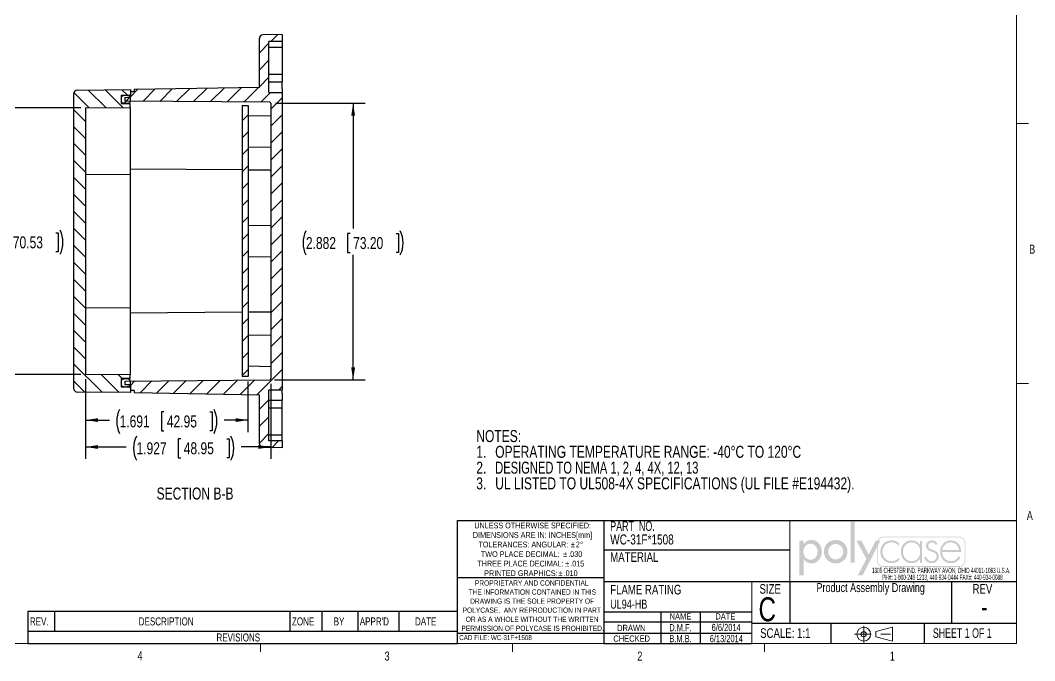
# Model space of a CAD drawing. Header units: inches. Extents: x 0.3 to 21.8, y 0.2 to 16.9.
# Drawn here: x 11.15 to 21.71, y 0.23 to 6.9 of the extents above; entities that cross this region are included whole.
import ezdxf

# ---------------------------------------------------------------- set-up
doc = ezdxf.new("R2010")
doc.units = ezdxf.units.IN
doc.header["$MEASUREMENT"] = 0
doc.linetypes.add('CENTERX2', pattern=[0.8, 0.5, -0.1, 0.1, -0.1])
doc.layers.add('FORMAT', color=7, linetype='Continuous')
doc.layers.add('SLD-0', color=7, linetype='Continuous')
doc.styles.add('SLDTEXTSTYLE0', font='TXT', dxfattribs={"width": 0.525406})
doc.styles.add('SLDTEXTSTYLE1', font='TXT', dxfattribs={"width": 0.75})
doc.styles.add('SLDTEXTSTYLE2', font='TXT', dxfattribs={"width": 0.694444})
doc.styles.add('SLDTEXTSTYLE3', font='TXT', dxfattribs={"width": 0.6875})
doc.dimstyles.new('SLDDIMSTYLE1', dxfattribs={"dimtxt": 0.125, "dimasz": 0.13, "dimexe": 0, "dimexo": 0.0625, "dimgap": 0.03125, "dimtad": 0, "dimtih": 1, "dimtoh": 1, "dimdec": 3, "dimrnd": 1e-09, "dimzin": 12, "dimdsep": 46, "dimtxsty": 'SLDTEXTSTYLE1', "dimsah": 1, "dimcen": 0.09, "dimadec": 0, "dimazin": 3, "dimtfac": 1, "dimtdec": 3, "dimtofl": 0, "dimtmove": 0, "dimatfit": 3, "dimfxl": 0, "dimfrac": 2, "dimtolj": 1, "dimtzin": 12, "dimarcsym": 0})

# ---------------------------------------------------------------- blocks, each defined once
blk = doc.blocks.new('ThirdAngleProjectionBlock')
at = {"color": 7, "linetype": 'CENTERX2', "lineweight": 0}
for p, q in [((0.275, 0.506), (0.275, 0)), ((0, 0.253), (1.202, 0.253))]:
    blk.add_line(p, q, dxfattribs=at)
at = {"color": 7, "linetype": 'Continuous', "lineweight": 0}
for p, q in [((0.632, 0.332), (1.13, 0.459)), ((0.632, 0.332), (0.632, 0.174)), ((1.13, 0.459), (1.13, 0.048)), ((0.632, 0.174), (1.13, 0.048))]:
    blk.add_line(p, q, dxfattribs=at)
for radius in [0.206, 0.0789]:
    blk.add_circle((0.275, 0.253), radius, dxfattribs=at)
blk = doc.blocks.new('SW_NOTE_0')
at = {"color": 0, "linetype": 'Continuous', "lineweight": 0, "char_height": 0.055, "attachment_point": 2, "style": 'SLDTEXTSTYLE0'}
for s, insert in [('1305 CHESTER IND. PARKWAY AVON, OHIO 44011-1083 U.S.A.', (0.742, 0.071)), ('PH#: 1-800-248-1233, 440-934-0444 FAX#: 440-934-0088', (0.756, 0))]:
    blk.add_mtext(s, dxfattribs=dict(at, insert=insert))
blk = doc.blocks.new('Block4')
at = {"linetype": 'Continuous'}
blk.add_hatch(color=7, dxfattribs=at).paths.add_polyline_path([(1.559, 0.355), (1.559, 1.505), (1.44, 1.505), (1.44, 0.355)], flags=0)
h = blk.add_hatch(color=7, dxfattribs=at)
edge = h.paths.add_edge_path(flags=0)
edge.add_spline(control_points=[(0.122, 0.452), (0.17, 0.382), (0.245, 0.334), (0.333, 0.334)], knot_values=[4, 4, 4, 4, 5, 5, 5, 5], weights=[1, 1, 1, 1], degree=3, periodic=0)
edge.add_spline(control_points=[(0.333, 0.334), (0.523, 0.334), (0.629, 0.492), (0.629, 0.669)], knot_values=[3, 3, 3, 3, 4, 4, 4, 4], weights=[1, 1, 1, 1], degree=3, periodic=0)
edge.add_spline(control_points=[(0.629, 0.669), (0.629, 0.839), (0.517, 0.994), (0.338, 0.994)], knot_values=[2, 2, 2, 2, 3, 3, 3, 3], weights=[1, 1, 1, 1], degree=3, periodic=0)
edge.add_spline(control_points=[(0.338, 0.994), (0.245, 0.994), (0.171, 0.946), (0.122, 0.872)], knot_values=[1, 1, 1, 1, 2, 2, 2, 2], weights=[1, 1, 1, 1], degree=3, periodic=0)
edge.add_line((0.122, 0.872), (0.119, 0.872))
edge.add_line((0.119, 0.872), (0.119, 0.975))
edge.add_line((0.119, 0.975), (0, 0.975))
edge.add_line((0, 0.975), (0, 0))
edge.add_line((0, 0), (0.119, 0))
edge.add_line((0.119, 0), (0.119, 0.452))
edge.add_line((0.119, 0.452), (0.122, 0.452))
edge = h.paths.add_edge_path(flags=0)
edge.add_spline(control_points=[(0.113, 0.665), (0.113, 0.78), (0.185, 0.888), (0.309, 0.888), (0.437, 0.888), (0.51, 0.786), (0.51, 0.665)], knot_values=[0, 0, 0, 0, 1, 1, 1, 2, 2, 2, 2], weights=[1, 1, 1, 1, 1, 1, 1], degree=3, periodic=0)
edge.add_spline(control_points=[(0.51, 0.665), (0.51, 0.543), (0.439, 0.44), (0.309, 0.44), (0.183, 0.44), (0.113, 0.549), (0.113, 0.665)], knot_values=[2, 2, 2, 2, 3, 3, 3, 4, 4, 4, 4], weights=[1, 1, 1, 1, 1, 1, 1], degree=3, periodic=0)
h = blk.add_hatch(color=7, dxfattribs=at)
edge = h.paths.add_edge_path(flags=0)
edge.add_spline(control_points=[(0.69, 0.664), (0.69, 0.477), (0.836, 0.334), (1.022, 0.334), (1.207, 0.334), (1.353, 0.477), (1.353, 0.664)], knot_values=[0, 0, 0, 0, 1, 1, 1, 2, 2, 2, 2], weights=[1, 1, 1, 1, 1, 1, 1], degree=3, periodic=0)
edge.add_spline(control_points=[(1.353, 0.664), (1.353, 0.851), (1.207, 0.994), (1.022, 0.994), (0.836, 0.994), (0.69, 0.851), (0.69, 0.664)], knot_values=[2, 2, 2, 2, 3, 3, 3, 4, 4, 4, 4], weights=[1, 1, 1, 1, 1, 1, 1], degree=3, periodic=0)
edge = h.paths.add_edge_path(flags=0)
edge.add_spline(control_points=[(1.234, 0.664), (1.234, 0.547), (1.139, 0.448), (1.022, 0.448), (0.904, 0.448), (0.81, 0.547), (0.81, 0.664)], knot_values=[0, 0, 0, 0, 1, 1, 1, 2, 2, 2, 2], weights=[1, 1, 1, 1, 1, 1, 1], degree=3, periodic=0)
edge.add_spline(control_points=[(0.81, 0.664), (0.81, 0.782), (0.904, 0.88), (1.022, 0.88), (1.139, 0.88), (1.234, 0.782), (1.234, 0.664)], knot_values=[2, 2, 2, 2, 3, 3, 3, 4, 4, 4, 4], weights=[1, 1, 1, 1, 1, 1, 1], degree=3, periodic=0)
h = blk.add_hatch(color=7, dxfattribs=at)
edge = h.paths.add_edge_path(flags=0)
edge.add_spline(control_points=[(4.669, 0.413), (4.669, 0.316), (4.59, 0.237), (4.493, 0.237)], knot_values=[7, 7, 7, 7, 8, 8, 8, 8], weights=[1, 1, 1, 1], degree=3, periodic=0)
edge.add_line((4.493, 0.237), (2.356, 0.237))
edge.add_spline(control_points=[(2.356, 0.237), (2.259, 0.237), (2.18, 0.316), (2.18, 0.413)], knot_values=[1, 1, 1, 1, 2, 2, 2, 2], weights=[1, 1, 1, 1], degree=3, periodic=0)
edge.add_line((2.18, 0.413), (2.18, 0.781))
edge.add_line((2.18, 0.781), (1.778, 0))
edge.add_line((1.778, 0), (1.643, 0))
edge.add_line((1.643, 0), (1.887, 0.461))
edge.add_line((1.887, 0.461), (1.603, 0.975))
edge.add_line((1.603, 0.975), (1.742, 0.975))
edge.add_line((1.742, 0.975), (1.952, 0.582))
edge.add_line((1.952, 0.582), (2.146, 0.975))
edge.add_line((2.146, 0.975), (2.192, 0.975))
edge.add_spline(control_points=[(2.192, 0.975), (2.218, 1.041), (2.282, 1.087), (2.356, 1.087)], knot_values=[3.233464, 3.233464, 3.233464, 3.233464, 4, 4, 4, 4], weights=[1, 1, 1, 1], degree=3, periodic=0)
edge.add_line((2.356, 1.087), (4.493, 1.087))
edge.add_spline(control_points=[(4.493, 1.087), (4.59, 1.087), (4.669, 1.008), (4.669, 0.911)], knot_values=[5, 5, 5, 5, 6, 6, 6, 6], weights=[1, 1, 1, 1], degree=3, periodic=0)
edge.add_line((4.669, 0.911), (4.669, 0.413))
edge = h.paths.add_edge_path(flags=0)
edge.add_line((2.215, 0.975), (2.28, 0.975))
edge.add_line((2.28, 0.975), (2.201, 0.821))
edge.add_line((2.201, 0.821), (2.201, 0.413))
edge.add_spline(control_points=[(2.201, 0.413), (2.201, 0.327), (2.271, 0.258), (2.356, 0.258)], knot_values=[2, 2, 2, 2, 3, 3, 3, 3], weights=[1, 1, 1, 1], degree=3, periodic=0)
edge.add_line((2.356, 0.258), (4.493, 0.258))
edge.add_spline(control_points=[(4.493, 0.258), (4.579, 0.258), (4.649, 0.327), (4.649, 0.413)], knot_values=[4, 4, 4, 4, 5, 5, 5, 5], weights=[1, 1, 1, 1], degree=3, periodic=0)
edge.add_line((4.649, 0.413), (4.649, 0.911))
edge.add_spline(control_points=[(4.649, 0.911), (4.649, 0.997), (4.579, 1.066), (4.493, 1.066)], knot_values=[6, 6, 6, 6, 7, 7, 7, 7], weights=[1, 1, 1, 1], degree=3, periodic=0)
edge.add_line((4.493, 1.066), (2.356, 1.066))
edge.add_spline(control_points=[(2.356, 1.066), (2.293, 1.066), (2.239, 1.029), (2.215, 0.975)], knot_values=[0, 0, 0, 0, 0.732403, 0.732403, 0.732403, 0.732403], weights=[1, 1, 1, 1], degree=3, periodic=0)
h = blk.add_hatch(color=7, dxfattribs=at)
edge = h.paths.add_edge_path(flags=0)
edge.add_spline(control_points=[(2.806, 0.905), (2.745, 0.957), (2.672, 0.98), (2.593, 0.98)], knot_values=[8, 8, 8, 8, 9, 9, 9, 9], weights=[1, 1, 1, 1], degree=3, periodic=0)
edge.add_spline(control_points=[(2.593, 0.98), (2.413, 0.98), (2.278, 0.84), (2.278, 0.662)], knot_values=[7, 7, 7, 7, 8, 8, 8, 8], weights=[1, 1, 1, 1], degree=3, periodic=0)
edge.add_spline(control_points=[(2.278, 0.662), (2.278, 0.484), (2.41, 0.342), (2.592, 0.342)], knot_values=[6, 6, 6, 6, 7, 7, 7, 7], weights=[1, 1, 1, 1], degree=3, periodic=0)
edge.add_spline(control_points=[(2.592, 0.342), (2.674, 0.342), (2.752, 0.372), (2.814, 0.427)], knot_values=[5, 5, 5, 5, 6, 6, 6, 6], weights=[1, 1, 1, 1], degree=3, periodic=0)
edge.add_line((2.814, 0.427), (2.814, 0.507))
edge.add_spline(control_points=[(2.814, 0.507), (2.759, 0.44), (2.676, 0.398), (2.589, 0.398)], knot_values=[3, 3, 3, 3, 4, 4, 4, 4], weights=[1, 1, 1, 1], degree=3, periodic=0)
edge.add_spline(control_points=[(2.589, 0.398), (2.445, 0.398), (2.337, 0.523), (2.337, 0.662)], knot_values=[2, 2, 2, 2, 3, 3, 3, 3], weights=[1, 1, 1, 1], degree=3, periodic=0)
edge.add_spline(control_points=[(2.337, 0.662), (2.337, 0.802), (2.446, 0.925), (2.59, 0.925)], knot_values=[1, 1, 1, 1, 2, 2, 2, 2], weights=[1, 1, 1, 1], degree=3, periodic=0)
edge.add_spline(control_points=[(2.59, 0.925), (2.678, 0.925), (2.748, 0.889), (2.806, 0.825)], knot_values=[0, 0, 0, 0, 1, 1, 1, 1], weights=[1, 1, 1, 1], degree=3, periodic=0)
edge.add_line((2.806, 0.825), (2.806, 0.905))
h = blk.add_hatch(color=7, dxfattribs=at)
edge = h.paths.add_edge_path(flags=0)
edge.add_spline(control_points=[(3.392, 0.861), (3.34, 0.938), (3.25, 0.98), (3.156, 0.98)], knot_values=[6, 6, 6, 6, 7, 7, 7, 7], weights=[1, 1, 1, 1], degree=3, periodic=0)
edge.add_spline(control_points=[(3.156, 0.98), (2.972, 0.98), (2.857, 0.844), (2.857, 0.665)], knot_values=[5, 5, 5, 5, 6, 6, 6, 6], weights=[1, 1, 1, 1], degree=3, periodic=0)
edge.add_spline(control_points=[(2.857, 0.665), (2.857, 0.486), (2.973, 0.342), (3.159, 0.342)], knot_values=[4, 4, 4, 4, 5, 5, 5, 5], weights=[1, 1, 1, 1], degree=3, periodic=0)
edge.add_spline(control_points=[(3.159, 0.342), (3.249, 0.342), (3.347, 0.387), (3.392, 0.465)], knot_values=[3, 3, 3, 3, 4, 4, 4, 4], weights=[1, 1, 1, 1], degree=3, periodic=0)
edge.add_line((3.392, 0.465), (3.395, 0.465))
edge.add_line((3.395, 0.465), (3.395, 0.355))
edge.add_line((3.395, 0.355), (3.454, 0.355))
edge.add_line((3.454, 0.355), (3.454, 0.967))
edge.add_line((3.454, 0.967), (3.395, 0.967))
edge.add_line((3.395, 0.967), (3.395, 0.861))
edge.add_line((3.395, 0.861), (3.392, 0.861))
edge = h.paths.add_edge_path(flags=0)
edge.add_spline(control_points=[(3.398, 0.672), (3.398, 0.525), (3.314, 0.397), (3.157, 0.397), (3.009, 0.397), (2.916, 0.525), (2.916, 0.665)], knot_values=[0, 0, 0, 0, 1, 1, 1, 2, 2, 2, 2], weights=[1, 1, 1, 1, 1, 1, 1], degree=3, periodic=0)
edge.add_spline(control_points=[(2.916, 0.665), (2.916, 0.798), (3.013, 0.925), (3.153, 0.925), (3.302, 0.925), (3.398, 0.814), (3.398, 0.672)], knot_values=[2, 2, 2, 2, 3, 3, 3, 4, 4, 4, 4], weights=[1, 1, 1, 1, 1, 1, 1], degree=3, periodic=0)
h = blk.add_hatch(color=7, dxfattribs=at)
edge = h.paths.add_edge_path(flags=0)
edge.add_spline(control_points=[(3.731, 0.98), (3.793, 0.98), (3.861, 0.939), (3.887, 0.882)], knot_values=[11, 11, 11, 11, 12, 12, 12, 12], weights=[1, 1, 1, 1], degree=3, periodic=0)
edge.add_line((3.887, 0.882), (3.836, 0.856))
edge.add_spline(control_points=[(3.836, 0.856), (3.816, 0.898), (3.776, 0.925), (3.728, 0.925)], knot_values=[0, 0, 0, 0, 1, 1, 1, 1], weights=[1, 1, 1, 1], degree=3, periodic=0)
edge.add_spline(control_points=[(3.728, 0.925), (3.677, 0.925), (3.624, 0.882), (3.624, 0.829)], knot_values=[1, 1, 1, 1, 2, 2, 2, 2], weights=[1, 1, 1, 1], degree=3, periodic=0)
edge.add_spline(control_points=[(3.624, 0.829), (3.624, 0.682), (3.922, 0.754), (3.922, 0.533)], knot_values=[2, 2, 2, 2, 3, 3, 3, 3], weights=[1, 1, 1, 1], degree=3, periodic=0)
edge.add_spline(control_points=[(3.922, 0.533), (3.922, 0.42), (3.834, 0.342), (3.724, 0.342)], knot_values=[3, 3, 3, 3, 4, 4, 4, 4], weights=[1, 1, 1, 1], degree=3, periodic=0)
edge.add_spline(control_points=[(3.724, 0.342), (3.622, 0.342), (3.539, 0.404), (3.514, 0.503)], knot_values=[4, 4, 4, 4, 5, 5, 5, 5], weights=[1, 1, 1, 1], degree=3, periodic=0)
edge.add_line((3.514, 0.503), (3.572, 0.522))
edge.add_spline(control_points=[(3.572, 0.522), (3.595, 0.449), (3.644, 0.397), (3.724, 0.397)], knot_values=[6, 6, 6, 6, 7, 7, 7, 7], weights=[1, 1, 1, 1], degree=3, periodic=0)
edge.add_spline(control_points=[(3.724, 0.397), (3.801, 0.397), (3.862, 0.458), (3.862, 0.535)], knot_values=[7, 7, 7, 7, 8, 8, 8, 8], weights=[1, 1, 1, 1], degree=3, periodic=0)
edge.add_spline(control_points=[(3.862, 0.535), (3.862, 0.611), (3.804, 0.635), (3.743, 0.656)], knot_values=[8, 8, 8, 8, 9, 9, 9, 9], weights=[1, 1, 1, 1], degree=3, periodic=0)
edge.add_spline(control_points=[(3.743, 0.656), (3.659, 0.686), (3.564, 0.722), (3.564, 0.825)], knot_values=[9, 9, 9, 9, 10, 10, 10, 10], weights=[1, 1, 1, 1], degree=3, periodic=0)
edge.add_spline(control_points=[(3.564, 0.825), (3.564, 0.918), (3.642, 0.98), (3.731, 0.98)], knot_values=[10, 10, 10, 10, 11, 11, 11, 11], weights=[1, 1, 1, 1], degree=3, periodic=0)
h = blk.add_hatch(color=7, dxfattribs=at)
edge = h.paths.add_edge_path(flags=0)
edge.add_spline(control_points=[(4.554, 0.656), (4.555, 0.832), (4.445, 0.98), (4.26, 0.98)], knot_values=[6, 6, 6, 6, 7, 7, 7, 7], weights=[1, 1, 1, 1], degree=3, periodic=0)
edge.add_spline(control_points=[(4.26, 0.98), (4.081, 0.98), (3.963, 0.833), (3.963, 0.662)], knot_values=[5, 5, 5, 5, 6, 6, 6, 6], weights=[1, 1, 1, 1], degree=3, periodic=0)
edge.add_spline(control_points=[(3.963, 0.662), (3.963, 0.489), (4.078, 0.342), (4.26, 0.342)], knot_values=[4, 4, 4, 4, 5, 5, 5, 5], weights=[1, 1, 1, 1], degree=3, periodic=0)
edge.add_spline(control_points=[(4.26, 0.342), (4.38, 0.342), (4.478, 0.401), (4.534, 0.507)], knot_values=[3, 3, 3, 3, 4, 4, 4, 4], weights=[1, 1, 1, 1], degree=3, periodic=0)
edge.add_line((4.534, 0.507), (4.484, 0.537))
edge.add_spline(control_points=[(4.484, 0.537), (4.44, 0.454), (4.363, 0.398), (4.268, 0.398)], knot_values=[1, 1, 1, 1, 2, 2, 2, 2], weights=[1, 1, 1, 1], degree=3, periodic=0)
edge.add_spline(control_points=[(4.268, 0.398), (4.126, 0.398), (4.019, 0.501), (4.023, 0.656)], knot_values=[0, 0, 0, 0, 1, 1, 1, 1], weights=[1, 1, 1, 1], degree=3, periodic=0)
edge.add_line((4.023, 0.656), (4.554, 0.656))
edge = h.paths.add_edge_path(flags=0)
edge.add_spline(control_points=[(4.023, 0.712), (4.033, 0.827), (4.136, 0.925), (4.261, 0.925)], knot_values=[1, 1, 1, 1, 2, 2, 2, 2], weights=[1, 1, 1, 1], degree=3, periodic=0)
edge.add_spline(control_points=[(4.261, 0.925), (4.387, 0.925), (4.48, 0.824), (4.494, 0.712)], knot_values=[0, 0, 0, 0, 1, 1, 1, 1], weights=[1, 1, 1, 1], degree=3, periodic=0)
edge.add_line((4.494, 0.712), (4.023, 0.712))
blk = doc.blocks.new('POLYCASE LOGO')
at = {"color": 7, "linetype": 'Continuous', "xscale": 0.37, "yscale": 0.37, "zscale": 0.37}
blk.add_blockref('Block4', (0.101, -0.571), dxfattribs=at)
at = {"color": 7, "linetype": 'Continuous', "lineweight": 0}
blk.add_blockref('SW_NOTE_0', (0.835, -0.564), dxfattribs=at)
blk = doc.blocks.new('SW_NOTE_1')
at = {"layer": 'SLD-0', "color": 0, "char_height": 0.125, "attachment_point": 1}
for s, insert, style in [('NOTES:', (0, 0.161), 'SLDTEXTSTYLE1'), ('1.', (0, -0.003), 'SLDTEXTSTYLE1'), ('OPERATING TEMPERATURE RANGE: -40°C TO 120°C', (0.197, -0.003), 'SLDTEXTSTYLE1'), ('2.', (0, -0.168), 'SLDTEXTSTYLE1'), ('DESIGNED TO NEMA 1, 2, 4, 4X, 12, 13', (0.197, -0.168), 'SLDTEXTSTYLE2'), ('3.', (0, -0.332), 'SLDTEXTSTYLE1'), ('UL LISTED TO UL508-4X SPECIFICATIONS (UL FILE #E194432).', (0.197, -0.332), 'SLDTEXTSTYLE1')]:
    blk.add_mtext(s, dxfattribs=dict(at, insert=insert, style=style))
blk = doc.blocks.new('SW_NOTE_2')
at = {"layer": 'FORMAT', "color": 0, "char_height": 0.06, "attachment_point": 2, "style": 'SLDTEXTSTYLE1'}
for s, insert in [('UNLESS OTHERWISE SPECIFIED:', (0.567, 0.077)), ('DIMENSIONS ARE IN: INCHES[mm]', (0.565, -0.022)), ('TOLERANCES: ANGULAR:', (0.47, -0.121)), ('%%p', (0.986, -0.121)), ('2', (1.037, -0.121)), ('%%d', (1.077, -0.121)), ('TWO PLACE DECIMAL:', (0.437, -0.221)), ('%%p', (0.905, -0.221)), ('.030', (1.01, -0.221)), ('THREE PLACE DECIMAL:', (0.44, -0.32)), ('PRINTED GRAPHICS:', (0.444, -0.42)), ('.010', (0.962, -0.42)), ('%%p', (0.926, -0.32)), ('.015', (1.031, -0.32)), ('%%p', (0.857, -0.42))]:
    blk.add_mtext(s, dxfattribs=dict(at, insert=insert))
blk = doc.blocks.new('SW_NOTE_3')
at = {"layer": 'FORMAT', "color": 0, "char_height": 0.055, "attachment_point": 2, "style": 'SLDTEXTSTYLE1'}
for s, insert in [('PROPRIETARY AND CONFIDENTIAL', (0.583, 0.071)), ('THE INFORMATION CONTAINED IN THIS', (0.589, -0.023)), ('DRAWING IS THE SOLE PROPERTY OF', (0.587, -0.118)), ('POLYCASE.  ANY REPRODUCTION IN PART', (0.583, -0.212)), ('OR AS A WHOLE WITHOUT THE WRITTEN', (0.587, -0.307)), ('PERMISSION OF POLYCASE IS PROHIBITED.', (0.592, -0.401))]:
    blk.add_mtext(s, dxfattribs=dict(at, insert=insert))
blk = doc.blocks.new('SW_TABLEANNOTATION_1')
at = {"layer": 'SLD-0', "color": 0}
for p, q in [((0, 0), (0, -0.333)), ((4.472, 0), (0, 0)), ((0.278, 0), (0.278, -0.204)), ((2.729, 0), (2.729, -0.204)), ((3.062, 0), (3.062, -0.204)), ((3.435, 0), (3.435, -0.204)), ((3.863, 0), (3.863, -0.204)), ((4.472, -0.333), (4.472, 0)), ((0, -0.204), (4.472, -0.204)), ((0, -0.333), (4.472, -0.333))]:
    blk.add_line(p, q, dxfattribs=at)
at = {"layer": 'SLD-0', "color": 0, "attachment_point": 1, "style": 'SLDTEXTSTYLE1'}
for s, insert, char_height in [('REV.', (0.021, -0.06), 0.0833), ('DESCRIPTION', (1.154, -0.06), 0.08333), ('ZONE', (2.75, -0.06), 0.0833), ('BY', (3.184, -0.06), 0.0833), ("APPR'D", (3.456, -0.06), 0.0833), ('DATE', (4.031, -0.06), 0.0833), ('REVISIONS', (1.963, -0.227), 0.0833)]:
    blk.add_mtext(s, dxfattribs=dict(at, insert=insert, char_height=char_height))
blk = doc.blocks.new('_D_3')
at = {"layer": 'SLD-0', "color": 59}
for p, q in [((11.827, 3.165), (11.827, 2.334)), ((13.755, 3.117), (13.755, 2.334)), ((12.817, 2.545), (12.792, 2.545)), ((12.792, 2.545), (12.792, 2.347)), ((13.296, 2.545), (13.321, 2.545)), ((13.321, 2.545), (13.321, 2.347)), ((11.827, 2.459), (12.251, 2.459)), ((13.755, 2.459), (13.446, 2.459)), ((12.792, 2.347), (12.817, 2.347)), ((13.321, 2.347), (13.296, 2.347))]:
    blk.add_line(p, q, dxfattribs=at)
for centre, start, end in [((12.606, 2.446), 153.4349, 206.5651), ((13.091, 2.446), 333.4349, 26.5651)]:
    blk.add_arc(centre, 0.279, start, end, dxfattribs=at)
for points in [[(11.827, 2.459), (11.957, 2.439), (11.957, 2.479)], [(13.755, 2.459), (13.625, 2.479), (13.625, 2.439)]]:
    blk.add_solid(points, dxfattribs=at)
at = {"layer": 'SLD-0', "color": 59, "char_height": 0.125, "attachment_point": 1, "style": 'SLDTEXTSTYLE1'}
for s, insert in [('1.927', (12.357, 2.508)), ('48.95', (12.849, 2.508))]:
    blk.add_mtext(s, dxfattribs=dict(at, insert=insert))
blk = doc.blocks.new('_D_4')
at = {"layer": 'SLD-0', "color": 59}
for p, q in [((13.805, 6.039), (14.738, 6.039)), ((14.613, 6.039), (14.613, 4.734)), ((14.581, 4.683), (14.555, 4.683)), ((14.555, 4.683), (14.555, 4.485)), ((15.06, 4.683), (15.085, 4.683)), ((15.085, 4.683), (15.085, 4.485)), ((14.555, 4.485), (14.581, 4.485)), ((14.613, 3.157), (14.613, 4.46)), ((15.085, 4.485), (15.06, 4.485)), ((13.795, 3.157), (14.738, 3.157))]:
    blk.add_line(p, q, dxfattribs=at)
for centre, start, end in [((14.37, 4.584), 153.4349, 206.5651), ((14.855, 4.584), 333.4349, 26.5651)]:
    blk.add_arc(centre, 0.279, start, end, dxfattribs=at)
for points in [[(14.613, 6.039), (14.593, 5.909), (14.633, 5.909)], [(14.613, 3.157), (14.633, 3.287), (14.593, 3.287)]]:
    blk.add_solid(points, dxfattribs=at)
at = {"layer": 'SLD-0', "color": 59, "char_height": 0.125, "attachment_point": 1, "style": 'SLDTEXTSTYLE1'}
for s, insert in [('2.882', (14.121, 4.646)), ('73.20', (14.613, 4.646))]:
    blk.add_mtext(s, dxfattribs=dict(at, insert=insert))
blk = doc.blocks.new('_D_5')
at = {"layer": 'SLD-0'}
for p, q in [((11.777, 5.992), (10.944, 5.992)), ((11.069, 5.992), (11.069, 4.741)), ((11.038, 4.69), (11.012, 4.69)), ((11.012, 4.69), (11.012, 4.491)), ((11.517, 4.69), (11.542, 4.69)), ((11.542, 4.69), (11.542, 4.491)), ((11.012, 4.491), (11.038, 4.491)), ((11.069, 3.215), (11.069, 4.466)), ((11.542, 4.491), (11.517, 4.491)), ((11.777, 3.215), (10.944, 3.215))]:
    blk.add_line(p, q, dxfattribs=at)
for centre, start, end in [((10.827, 4.591), 153.4349, 206.5651), ((11.312, 4.591), 333.4349, 26.5651)]:
    blk.add_arc(centre, 0.279, start, end, dxfattribs=at)
for points in [[(11.069, 5.992), (11.049, 5.862), (11.089, 5.862)], [(11.069, 3.215), (11.089, 3.345), (11.049, 3.345)]]:
    blk.add_solid(points, dxfattribs=at)
at = {"layer": 'SLD-0', "char_height": 0.125, "attachment_point": 1, "style": 'SLDTEXTSTYLE1'}
for s, insert in [('2.777', (10.578, 4.653)), ('70.53', (11.069, 4.653))]:
    blk.add_mtext(s, dxfattribs=dict(at, insert=insert))
blk = doc.blocks.new('_D_6')
at = {"layer": 'SLD-0'}
for p, q in [((11.827, 3.165), (11.827, 2.614)), ((13.518, 3.142), (13.518, 2.614)), ((12.641, 2.826), (12.616, 2.826)), ((12.616, 2.826), (12.616, 2.627)), ((13.12, 2.826), (13.146, 2.826)), ((13.146, 2.826), (13.146, 2.627)), ((11.827, 2.739), (12.076, 2.739)), ((13.518, 2.739), (13.27, 2.739)), ((12.616, 2.627), (12.641, 2.627)), ((13.146, 2.627), (13.12, 2.627))]:
    blk.add_line(p, q, dxfattribs=at)
for centre, start, end in [((12.43, 2.726), 153.4349, 206.5651), ((12.915, 2.726), 333.4349, 26.5651)]:
    blk.add_arc(centre, 0.279, start, end, dxfattribs=at)
for points in [[(11.827, 2.739), (11.957, 2.719), (11.957, 2.759)], [(13.518, 2.739), (13.388, 2.759), (13.388, 2.719)]]:
    blk.add_solid(points, dxfattribs=at)
at = {"layer": 'SLD-0', "char_height": 0.125, "attachment_point": 1, "style": 'SLDTEXTSTYLE1'}
for s, insert in [('1.691', (12.181, 2.788)), ('42.95', (12.673, 2.788))]:
    blk.add_mtext(s, dxfattribs=dict(at, insert=insert))

msp = doc.modelspace()

# ---------------------------------------------------------------- hatches: boundary and pattern name
at = {"linetype": 'Continuous', "lineweight": 0}
h = msp.add_hatch(dxfattribs=at)
h.set_pattern_fill('ANSI31', style=0)
edge = h.paths.add_edge_path(flags=0)
edge.add_line((13.7349, 6.684), (13.8727, 6.684))
edge.add_line((13.8727, 6.684), (13.8727, 6.7569))
edge.add_line((13.8727, 6.7569), (13.6752, 6.7534))
edge.add_arc((13.6758, 6.714), 0.0394, 91, 180)
edge.add_line((13.6365, 6.714), (13.6365, 6.2036))
edge.add_line((13.6365, 6.2036), (12.3323, 6.1809))
edge.add_line((12.3323, 6.1809), (12.3323, 6.1609))
edge.add_line((12.3323, 6.1609), (12.2929, 6.1609))
edge.add_line((12.2929, 6.1609), (12.2929, 6.1013))
edge.add_line((12.2929, 6.1013), (12.2338, 6.1008))
edge.add_line((12.2338, 6.1008), (12.2338, 6.0624))
edge.add_line((12.2338, 6.0624), (13.7447, 6.0492))
edge.add_arc((13.7446, 6.0392), 0.01, 0, 89.5, ccw=False)
edge.add_line((13.7546, 6.0392), (13.7546, 3.1675))
edge.add_arc((13.7446, 3.1675), 0.01, 270.5, 360, ccw=False)
edge.add_line((13.7447, 3.1575), (12.2338, 3.1443))
edge.add_line((12.2338, 3.1443), (12.2338, 3.1059))
edge.add_line((12.2338, 3.1059), (12.2929, 3.1054))
edge.add_line((12.2929, 3.1054), (12.2929, 3.0459))
edge.add_line((12.2929, 3.0459), (12.3323, 3.0459))
edge.add_line((12.3323, 3.0459), (12.3323, 3.0259))
edge.add_line((12.3323, 3.0259), (13.6365, 3.0031))
edge.add_line((13.6365, 3.0031), (13.6365, 2.4927))
edge.add_arc((13.6758, 2.4927), 0.0394, 180, 269)
edge.add_line((13.6752, 2.4533), (13.8727, 2.4499))
edge.add_line((13.8727, 2.4499), (13.8727, 2.5227))
edge.add_line((13.8727, 2.5227), (13.7349, 2.5227))
edge.add_line((13.7349, 2.5227), (13.7349, 3.0542))
edge.add_line((13.7349, 3.0542), (13.8727, 3.0542))
edge.add_line((13.8727, 3.0542), (13.8727, 6.1525))
edge.add_line((13.8727, 6.1525), (13.7349, 6.1525))
edge.add_line((13.7349, 6.1525), (13.7349, 6.684))
h = msp.add_hatch(dxfattribs=at)
h.set_pattern_fill('ANSI31', angle=90, style=0)
edge = h.paths.add_edge_path(flags=0)
edge.add_line((11.8273, 3.2149), (11.8273, 5.9918))
edge.add_line((11.8273, 5.9918), (12.2909, 5.9959))
edge.add_line((12.2909, 5.9959), (12.2909, 6.0352))
edge.add_line((12.2909, 6.0352), (12.1989, 6.0352))
edge.add_line((12.1989, 6.0352), (12.1989, 6.1232))
edge.add_line((12.1989, 6.1232), (12.2909, 6.1232))
edge.add_line((12.2909, 6.1232), (12.2909, 6.1309))
edge.add_line((12.2909, 6.1309), (12.2929, 6.1309))
edge.add_line((12.2929, 6.1309), (12.2929, 6.1809))
edge.add_line((12.2929, 6.1809), (11.742, 6.176))
edge.add_arc((11.7423, 6.136), 0.04, 90.5, 180)
edge.add_line((11.7023, 6.136), (11.7023, 3.0707))
edge.add_arc((11.7423, 3.0707), 0.04, 180, 269.5)
edge.add_line((11.742, 3.0307), (12.2929, 3.0259))
edge.add_line((12.2929, 3.0259), (12.2929, 3.0759))
edge.add_line((12.2929, 3.0759), (12.2909, 3.0759))
edge.add_line((12.2909, 3.0759), (12.2909, 3.0835))
edge.add_line((12.2909, 3.0835), (12.1989, 3.0835))
edge.add_line((12.1989, 3.0835), (12.1989, 3.1715))
edge.add_line((12.1989, 3.1715), (12.2909, 3.1715))
edge.add_line((12.2909, 3.1715), (12.2909, 3.2109))
edge.add_line((12.2909, 3.2109), (11.8273, 3.2149))
h = msp.add_hatch(dxfattribs=at)
h.set_pattern_fill('ANSI31', style=0)
edge = h.paths.add_edge_path(flags=0)
edge.add_spline(control_points=[(12.2909, 6.0792), (12.2909, 6.1136), (12.2817, 6.1231), (12.2081, 6.1235), (12.1989, 6.1103), (12.1989, 6.0792)], knot_values=[0, 0, 0, 0, 0.45, 0.55, 1, 1, 1, 1], weights=[1, 1, 1, 1, 1, 1], degree=3, periodic=0)
edge.add_spline(control_points=[(12.1989, 6.0792), (12.1989, 6.0482), (12.2081, 6.035), (12.2817, 6.0353), (12.2909, 6.0448), (12.2909, 6.0792)], knot_values=[0, 0, 0, 0, 0.45, 0.55, 1, 1, 1, 1], weights=[1, 1, 1, 1, 1, 1], degree=3, periodic=0)
h = msp.add_hatch(dxfattribs=at)
h.set_pattern_fill('ANSI31', style=0)
h.paths.add_polyline_path([(13.5184, 6.0146), (13.4559, 6.0146), (13.4559, 3.1921), (13.5184, 3.1921)], flags=0)
h = msp.add_hatch(dxfattribs=at)
h.set_pattern_fill('ANSI31', style=0)
edge = h.paths.add_edge_path(flags=0)
edge.add_spline(control_points=[(12.1989, 3.1275), (12.1989, 3.0964), (12.2081, 3.0832), (12.2817, 3.0836), (12.2909, 3.0931), (12.2909, 3.1275)], knot_values=[0, 0, 0, 0, 0.45, 0.55, 1, 1, 1, 1], weights=[1, 1, 1, 1, 1, 1], degree=3, periodic=0)
edge.add_spline(control_points=[(12.2909, 3.1275), (12.2909, 3.1619), (12.2817, 3.1714), (12.2081, 3.1717), (12.1989, 3.1585), (12.1989, 3.1275)], knot_values=[0, 0, 0, 0, 0.45, 0.55, 1, 1, 1, 1], weights=[1, 1, 1, 1, 1, 1], degree=3, periodic=0)

# ---------------------------------------------------------------- linework, layer by layer
at = {"color": 7, "linetype": 'Continuous', "lineweight": 0}
for p, q in [((21.5229, 0.4106), (21.5229, 16.6606)), ((21.5229, 5.8276), (21.6479, 5.8276)), ((21.5229, 3.1196), (21.6479, 3.1196)), ((21.5229, 0.4106), (0.5229, 0.4106)), ((13.6479, 0.4106), (13.6479, 0.3258)), ((16.2729, 0.4106), (16.2729, 0.3258)), ((18.8979, 0.4106), (18.8979, 0.3258))]:
    msp.add_line(p, q, dxfattribs=at)
at = {"color": 7, "linetype": 'Continuous', "lineweight": 30}
for p, q in [((13.6365, 6.2036), (13.6365, 6.714)), ((13.8727, 6.7569), (13.6752, 6.7534)), ((13.7349, 6.1525), (13.7349, 6.684)), ((13.8727, 6.684), (13.7349, 6.684)), ((13.8727, 6.7569), (13.8727, 6.684)), ((13.8727, 6.684), (13.8727, 6.6218)), ((13.7349, 6.6218), (13.8727, 6.6218)), ((13.8727, 6.6218), (13.8727, 6.3407)), ((13.7349, 6.3407), (13.8727, 6.3407)), ((13.8727, 6.3407), (13.8727, 6.2639)), ((13.7349, 6.2639), (13.8727, 6.2639)), ((13.8727, 6.1897), (13.8727, 6.2639)), ((11.7023, 6.136), (11.7023, 3.0707)), ((11.742, 6.176), (12.2929, 6.1809)), ((12.2929, 6.1309), (12.2909, 6.1309)), ((12.2909, 6.1232), (12.2909, 6.1309)), ((12.2929, 6.1809), (12.2929, 6.1309)), ((12.2929, 6.1609), (12.2929, 6.1013)), ((12.2929, 6.1609), (12.3323, 6.1609)), ((13.6365, 6.2036), (12.3323, 6.1809)), ((12.3323, 6.1809), (12.3323, 6.1609)), ((13.7349, 6.1525), (13.8727, 6.1525)), ((13.8727, 6.1897), (13.8727, 6.1525)), ((13.8727, 6.1525), (13.8727, 3.0542)), ((12.1989, 6.1232), (12.2909, 6.1232)), ((12.1989, 6.1232), (12.1989, 6.0352)), ((12.1989, 6.0352), (12.2909, 6.0352)), ((12.2338, 6.1008), (12.2929, 6.1013)), ((12.2338, 6.1008), (12.2338, 6.0624)), ((13.7447, 6.0492), (12.2338, 6.0624)), ((12.2909, 6.1232), (12.2909, 6.1013)), ((12.2909, 5.9959), (12.2909, 6.0352)), ((13.7546, 6.0392), (13.7546, 3.1675)), ((11.8273, 5.9918), (12.2909, 5.9959)), ((11.8273, 5.9918), (11.8273, 3.2149)), ((12.2909, 5.9959), (12.2909, 5.9459)), ((12.2909, 5.9459), (12.2909, 5.5909)), ((13.4559, 6.0146), (13.4559, 3.1921)), ((13.4559, 6.0146), (13.5184, 6.0146)), ((13.5184, 6.0146), (13.5184, 3.1921)), ((13.7546, 5.9083), (13.5184, 5.9041)), ((12.2909, 5.5909), (12.2909, 5.2999)), ((13.5184, 5.586), (13.7546, 5.5819)), ((11.8273, 5.2958), (12.2909, 5.2999)), ((13.4559, 5.3443), (12.2909, 5.3544)), ((12.2909, 5.2999), (12.2909, 5.2499)), ((13.7447, 5.3418), (13.5184, 5.3437)), ((12.2909, 5.2499), (12.2909, 3.9569)), ((13.7546, 4.7665), (13.5184, 4.7624)), ((13.5184, 4.4443), (13.7546, 4.4402)), ((11.8273, 3.9109), (12.2909, 3.9069)), ((12.2909, 3.9569), (12.2909, 3.9069)), ((12.2909, 3.9069), (12.2909, 3.6159)), ((13.4559, 3.8624), (12.2909, 3.8523)), ((13.7447, 3.8649), (13.5184, 3.863)), ((12.2909, 3.6159), (12.2909, 3.2609)), ((13.7546, 3.6248), (13.5184, 3.6207)), ((13.5184, 3.3026), (13.7546, 3.2984)), ((12.2909, 3.2109), (11.8273, 3.2149)), ((12.2909, 3.1715), (12.1989, 3.1715)), ((12.1989, 3.1715), (12.1989, 3.0835)), ((12.2909, 3.2609), (12.2909, 3.2109)), ((12.2909, 3.1715), (12.2909, 3.2109)), ((13.5184, 3.1921), (13.4559, 3.1921)), ((12.2909, 3.0835), (12.1989, 3.0835)), ((12.2338, 3.1443), (13.7447, 3.1575)), ((12.2338, 3.1443), (12.2338, 3.1059)), ((12.2929, 3.1054), (12.2338, 3.1059)), ((12.2909, 3.1054), (12.2909, 3.0835)), ((12.2909, 3.0759), (12.2909, 3.0835)), ((12.2909, 3.0759), (12.2929, 3.0759)), ((12.2929, 3.1054), (12.2929, 3.0459)), ((12.2929, 3.0759), (12.2929, 3.0259)), ((12.2929, 3.0259), (11.742, 3.0307)), ((12.3323, 3.0459), (12.2929, 3.0459)), ((12.3323, 3.0459), (12.3323, 3.0259)), ((12.3323, 3.0259), (13.6365, 3.0031)), ((13.6365, 2.4927), (13.6365, 3.0031)), ((13.7349, 3.0542), (13.8727, 3.0542)), ((13.7349, 2.5227), (13.7349, 3.0542)), ((13.8727, 3.017), (13.8727, 3.0542)), ((13.8727, 3.017), (13.8727, 2.9428)), ((13.8727, 2.9428), (13.7349, 2.9428)), ((13.7349, 2.866), (13.8727, 2.866)), ((13.8727, 2.866), (13.8727, 2.9428)), ((13.8727, 2.5849), (13.8727, 2.866)), ((13.7349, 2.5849), (13.8727, 2.5849)), ((13.8727, 2.5227), (13.8727, 2.5849)), ((13.8727, 2.4499), (13.6752, 2.4533)), ((13.8727, 2.5227), (13.7349, 2.5227)), ((13.8727, 2.5227), (13.8727, 2.4499))]:
    msp.add_line(p, q, dxfattribs=at)
for centre, radius, start, end in [((13.6758, 6.714), 0.0394, 91, 180), ((11.7423, 6.136), 0.04, 90.5, 180), ((13.7446, 6.0392), 0.01, 0, 89.5), ((13.7446, 5.3318), 0.01, 0, 89.5), ((13.7446, 3.8749), 0.01, 270.5, 0), ((11.7423, 3.0707), 0.04, 180, 269.5), ((13.7446, 3.1675), 0.01, 270.5, 0), ((13.6758, 2.4927), 0.0394, 180, 269)]:
    msp.add_arc(centre, radius, start, end, dxfattribs=at)
for points, knots in [([(12.1989, 6.0792), (12.199, 6.0843), (12.1992, 6.0934), (12.2018, 6.1056), (12.2076, 6.1148), (12.2173, 6.1204), (12.23, 6.1229), (12.2449, 6.1234), (12.2597, 6.1229), (12.2724, 6.121), (12.2814, 6.1165), (12.2866, 6.1097), (12.2893, 6.1016), (12.2907, 6.0912), (12.2908, 6.0835), (12.2909, 6.0792)], [0, 0, 0, 0, 0.1003507, 0.1783515, 0.2431686, 0.3094547, 0.3916161, 0.4969236, 0.6021854, 0.683634, 0.7479577, 0.7945103, 0.8483054, 0.9154581, 1, 1, 1, 1]), ([(12.2909, 6.0792), (12.2908, 6.0749), (12.2907, 6.0672), (12.2893, 6.0569), (12.2866, 6.0487), (12.2814, 6.0419), (12.2724, 6.0374), (12.2597, 6.0356), (12.2449, 6.035), (12.23, 6.0356), (12.2173, 6.0381), (12.2076, 6.0436), (12.2018, 6.0529), (12.1992, 6.0651), (12.199, 6.0741), (12.1989, 6.0792)], [0, 0, 0, 0, 0.0845419, 0.1516946, 0.2054897, 0.2520423, 0.316366, 0.3978146, 0.5030764, 0.6083839, 0.6905453, 0.7568314, 0.8216485, 0.8996493, 1, 1, 1, 1]), ([(12.1989, 3.1275), (12.199, 3.1326), (12.1992, 3.1416), (12.2018, 3.1538), (12.2076, 3.1631), (12.2173, 3.1686), (12.23, 3.1711), (12.2449, 3.1717), (12.2597, 3.1711), (12.2724, 3.1693), (12.2814, 3.1648), (12.2866, 3.158), (12.2893, 3.1498), (12.2907, 3.1395), (12.2908, 3.1318), (12.2909, 3.1275)], [0, 0, 0, 0, 0.1003507, 0.1783515, 0.2431686, 0.3094547, 0.3916161, 0.4969236, 0.6021854, 0.683634, 0.7479577, 0.7945103, 0.8483054, 0.9154581, 1, 1, 1, 1]), ([(12.2909, 3.1275), (12.2908, 3.1232), (12.2907, 3.1155), (12.2893, 3.1051), (12.2866, 3.097), (12.2814, 3.0902), (12.2724, 3.0857), (12.2597, 3.0838), (12.2449, 3.0833), (12.23, 3.0838), (12.2173, 3.0863), (12.2076, 3.0919), (12.2018, 3.1011), (12.1992, 3.1133), (12.199, 3.1224), (12.1989, 3.1275)], [0, 0, 0, 0, 0.0845419, 0.1516946, 0.2054897, 0.2520423, 0.316366, 0.3978146, 0.5030764, 0.6083839, 0.6905453, 0.7568314, 0.8216485, 0.8996493, 1, 1, 1, 1])]:
    msp.add_open_spline(points, degree=3, knots=knots, dxfattribs=at)
at = {"layer": 'SLD-0', "color": 7}
for p, q in [((15.6982, 0.4106), (15.6982, 1.6938)), ((15.6982, 1.6938), (21.5229, 1.6938)), ((17.2243, 1.6938), (17.2243, 0.4106)), ((19.1597, 1.3836), (17.2243, 1.3836)), ((17.2243, 1.0966), (15.6982, 1.0966)), ((17.2243, 1.0586), (18.7642, 1.0586)), ((18.7642, 1.0586), (21.5229, 1.0586)), ((19.1597, 1.0586), (19.1597, 0.6235)), ((20.8447, 1.0586), (20.8447, 0.6235)), ((18.7642, 0.7393), (17.2243, 0.7393)), ((17.2243, 0.6377), (18.7642, 0.6377)), ((17.8166, 0.7393), (17.8166, 0.4106)), ((18.2282, 0.7393), (18.2282, 0.4106)), ((18.7642, 0.6235), (21.5229, 0.6235)), ((19.5873, 0.6235), (19.5873, 0.4106)), ((20.5592, 0.6235), (20.5592, 0.4106)), ((15.6982, 0.5185), (18.7642, 0.5185)), ((17.2243, 0.4106), (18.7642, 0.4106))]:
    msp.add_line(p, q, dxfattribs=at)
at = {"layer": 'SLD-0', "color": 7, "lineweight": 0}
for p, q in [((19.1597, 1.0586), (19.1597, 1.6938)), ((18.7642, 1.0586), (18.7642, 0.4106))]:
    msp.add_line(p, q, dxfattribs=at)

# ---------------------------------------------------------------- block references
at = {"color": 7, "linetype": 'Continuous'}
msp.add_blockref('POLYCASE LOGO', (19.1597, 1.6938), dxfattribs=at)
at = {"color": 7, "linetype": 'Continuous', "xscale": 0.35, "yscale": 0.35, "zscale": 0.35}
msp.add_blockref('ThirdAngleProjectionBlock', (19.8341, 0.4204), dxfattribs=at)
at = {"layer": 'FORMAT', "color": 7}
for name, p in [('SW_NOTE_2', (15.9158, 1.5944)), ('SW_NOTE_3', (15.8901, 0.9989))]:
    msp.add_blockref(name, p, dxfattribs=at)
at = {"layer": 'SLD-0', "color": 7}
msp.add_blockref('SW_NOTE_1', (15.8955, 2.4743), dxfattribs=at)
at = {"layer": 'SLD-0'}
msp.add_blockref('SW_TABLEANNOTATION_1', (11.2264, 0.7439), dxfattribs=at)

# ---------------------------------------------------------------- texts
at = {"color": 7, "linetype": 'Continuous', "lineweight": 0, "char_height": 0.0937, "attachment_point": 1, "style": 'SLDTEXTSTYLE1'}
for s, insert in [('B', (21.6534, 4.5658)), ('A', (21.6287, 1.7912)), ('4', (12.368, 0.332)), ('3', (14.9405, 0.328)), ('2', (17.573, 0.328)), ('1', (20.2023, 0.328))]:
    msp.add_mtext(s, dxfattribs=dict(at, insert=insert))
at = {"layer": 'FORMAT', "color": 7}
for s, insert, char_height, attachment_point, style in [('PART  NO.', (17.2901, 1.6848), 0.1, 1, 'SLDTEXTSTYLE2'), ('WC-31F*1508', (17.2901, 1.5478), 0.104167, 1, 'SLDTEXTSTYLE1'), ('MATERIAL', (17.2901, 1.3623), 0.1, 1, 'SLDTEXTSTYLE1'), ('FLAME RATING', (17.2901, 1.0231), 0.1, 1, 'SLDTEXTSTYLE1'), ('SIZE', (18.8449, 1.0308), 0.1, 1, 'SLDTEXTSTYLE1'), ('Product Assembly Drawing', (20.0028, 1.0416), 0.09375, 2, 'SLDTEXTSTYLE1'), ('REV', (21.0636, 1.0317), 0.1, 1, 'SLDTEXTSTYLE1'), ('UL94-HB', (17.2901, 0.869), 0.09375, 1, 'SLDTEXTSTYLE1'), ('C', (18.8351, 0.8935), 0.25, 1, 'SLDTEXTSTYLE1'), ('-', (21.187, 0.8929), 0.2, 2, 'SLDTEXTSTYLE1'), ('NAME', (18.0219, 0.7271), 0.065, 2, 'SLDTEXTSTYLE1'), ('DATE', (18.4894, 0.7271), 0.065, 2, 'SLDTEXTSTYLE1'), ('DRAWN', (17.3624, 0.6067), 0.065, 1, 'SLDTEXTSTYLE1'), ('D.M.F.', (18.022, 0.6146), 0.075, 2, 'SLDTEXTSTYLE1'), ('6/6/2014', (18.498, 0.6168), 0.075, 2, 'SLDTEXTSTYLE1'), ('SCALE: 1:1', (18.8516, 0.5706), 0.1, 1, 'SLDTEXTSTYLE1'), ('SHEET 1 OF 1', (20.6501, 0.571), 0.1, 1, 'SLDTEXTSTYLE3'), ('CAD FILE: WC-31F+1508', (15.7175, 0.4996), 0.052083, 1, 'SLDTEXTSTYLE1'), ('CHECKED', (17.323, 0.4959), 0.065, 1, 'SLDTEXTSTYLE1'), ('B.M.B.', (18.0226, 0.5003), 0.075, 2, 'SLDTEXTSTYLE1'), ('6/13/2014', (18.4995, 0.5011), 0.075, 2, 'SLDTEXTSTYLE1')]:
    msp.add_mtext(s, dxfattribs=dict(at, insert=insert, char_height=char_height, attachment_point=attachment_point, style=style))
at = {"layer": 'SLD-0', "insert": (12.9665, 2.0369), "char_height": 0.125, "attachment_point": 2, "style": 'SLDTEXTSTYLE1'}
msp.add_mtext('SECTION B-B', dxfattribs=at)

# ---------------------------------------------------------------- dimensions: what is measured, and where the dimension line sits
at = {"layer": 'SLD-0', "color": 59}
dim = msp.add_linear_dim(base=(14.6125, 3.1575), p1=(13.7546, 6.0392), p2=(13.7447, 3.1575), angle=90, text='(<>)', dimstyle='SLDDIMSTYLE1', dxfattribs=at)
dim.commit()
dim.dimension.update_dxf_attribs({"geometry": '_D_4', "text_midpoint": (14.6125, 4.5969), "dimtype": 160})
at = {"layer": 'SLD-0'}
dim = msp.add_linear_dim(base=(11.0694, 5.9918), p1=(11.8273, 3.2149), p2=(11.8273, 5.9918), angle=90, text='(<>)', dimstyle='SLDDIMSTYLE1', dxfattribs=at)
dim.commit()
dim.dimension.update_dxf_attribs({"geometry": '_D_5', "text_midpoint": (11.0694, 4.6034), "dimtype": 160})
at = {"layer": 'SLD-0', "color": 59}
dim = msp.add_linear_dim(base=(13.7546, 2.4589), p1=(11.8273, 3.2149), p2=(13.7546, 3.1675), text='(<>)', dimstyle='SLDDIMSTYLE1', dxfattribs=at)
dim.commit()
dim.dimension.update_dxf_attribs({"geometry": '_D_3', "text_midpoint": (12.8487, 2.4589), "dimtype": 160})
at = {"layer": 'SLD-0'}
dim = msp.add_linear_dim(base=(11.8273, 2.7392), p1=(13.5184, 3.1921), p2=(11.8273, 3.2149), text='(<>)', dimstyle='SLDDIMSTYLE1', dxfattribs=at)
dim.commit()
dim.dimension.update_dxf_attribs({"geometry": '_D_6', "text_midpoint": (12.6729, 2.7392), "dimtype": 160})

doc.saveas('drawing.dxf')
